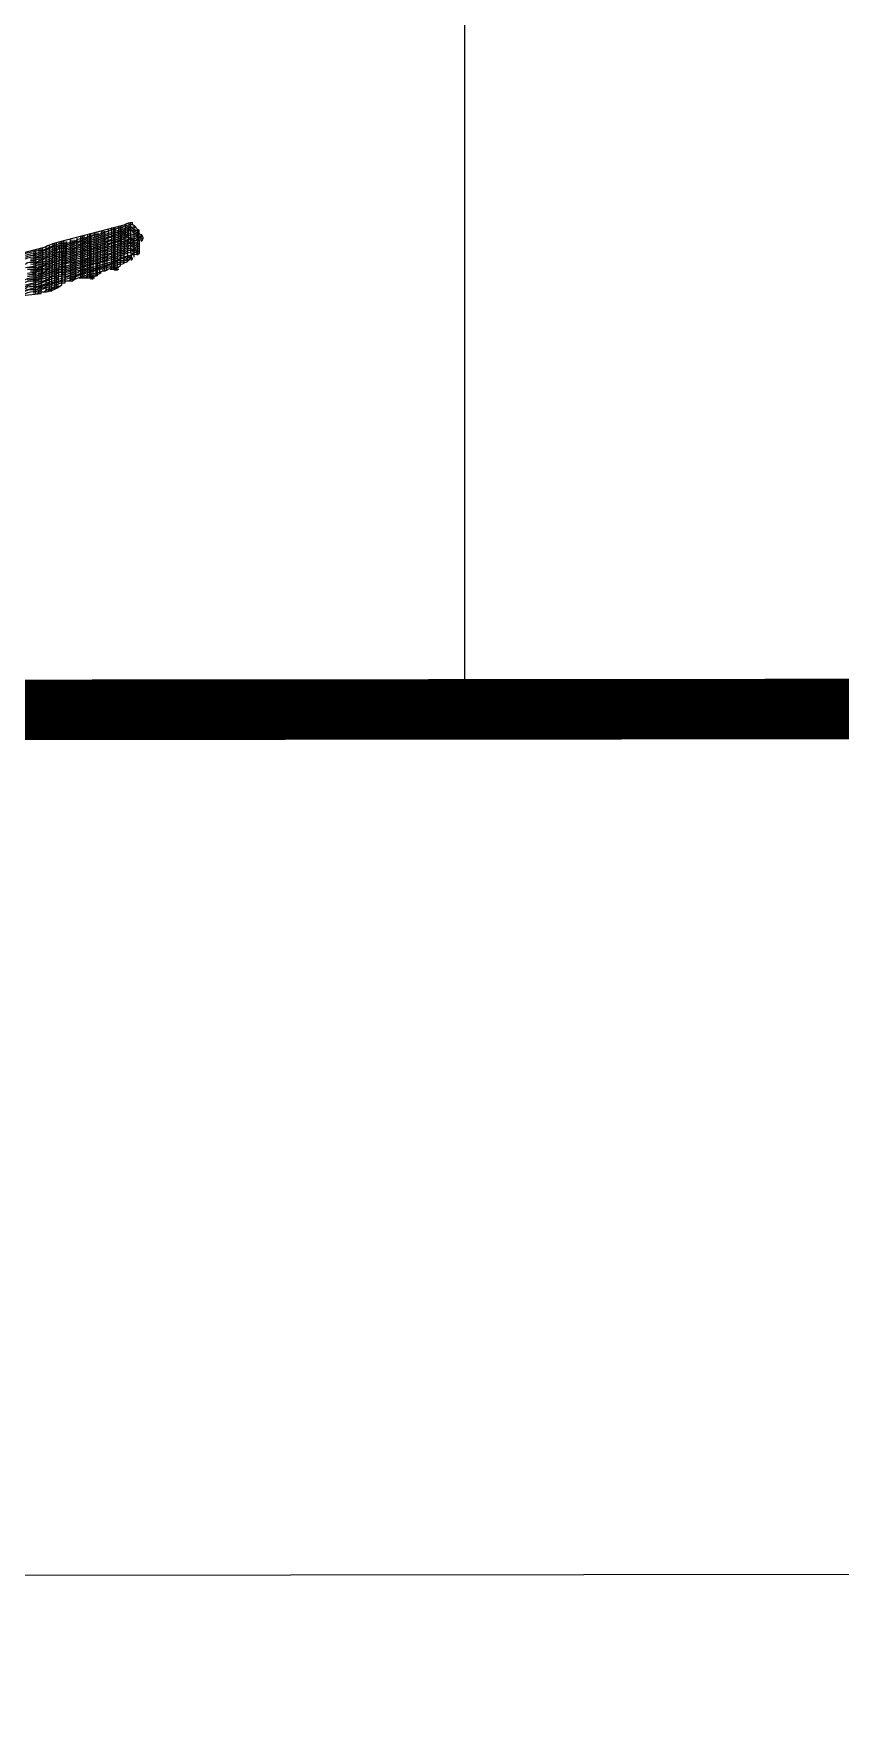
# Model space of a CAD drawing. Header units: millimetres. Extents: x 127 to 2034, y 513 to 812.
# Drawn here: x 1888.92 to 1898.25, y 513.19 to 532.73 of the extents above; entities that cross this region are included whole.
import ezdxf

# ---------------------------------------------------------------- set-up
doc = ezdxf.new("R2010")
doc.units = ezdxf.units.MM
doc.layers.add('图框', color=7, linetype='Continuous')
doc.layers.add('牵引所', color=6, linetype='Continuous')

# ---------------------------------------------------------------- blocks, each defined once
blk = doc.blocks.new('slj1')
at = {"color": 7, "linetype": 'Continuous'}
for points in [[(9.4425, 2.5075, -0.071068), (9.49, 2.51), (9.6, 2.55, 0.293702), (9.6225, 2.5575, -0.071068), (9.67, 2.56), (9.76, 2.59, 0.293702), (9.7825, 2.5975, -0.113888), (9.81, 2.6), (9.85, 2.61, -0.101873), (9.89, 2.62), (9.9025, 2.6275, -0.083886), (9.95, 2.64), (9.98, 2.65, 0.293702), (10.0025, 2.6575, 0.133918), (10.0225, 2.6675), (10.0525, 2.6625, 0.319157), (10.09, 2.66), (10.09, 2.67), (10.088, 2.796), (10.072, 2.804, 0.333333), (10.052, 2.824), (10.05, 2.84, 0.10085), (9.9988, 2.8247), (9.6208, 2.7251, 0.076464), (9.5388, 2.6947), (9.338, 2.644, -0.104753)], [(9.1, 2.34), (9.1425, 2.3675, 0.133918), (9.1625, 2.3775), (9.29, 2.41, 0.24085), (9.3225, 2.4175, 0.133918), (9.3425, 2.4275), (9.51, 2.47, 0.24085), (9.5425, 2.4775, 0.133918), (9.5625, 2.4875), (9.69, 2.52, 0.24085), (9.7225, 2.5275, 0.133918), (9.7425, 2.5375), (9.98, 2.6, 0.293702), (10.0025, 2.6075, 0.133918), (10.0225, 2.6175, 0.400658), (10.04, 2.67), (10.04, 2.84)], [(9.43, 2.48), (9.5025, 2.4975, -0.113888), (9.53, 2.5), (9.5575, 2.5125, -0.187601), (9.61, 2.53), (9.6225, 2.5375, -0.071068), (9.67, 2.54), (9.76, 2.57, 0.293702), (9.7825, 2.5775, -0.113888), (9.81, 2.58), (9.85, 2.59, -0.101873), (9.89, 2.6), (10.01, 2.64), (10.06, 2.66), (10.06, 2.82)], [(9.4425, 2.5775, -0.071068), (9.49, 2.58), (9.53, 2.59, -0.133719), (9.67, 2.63), (9.76, 2.66, 0.293702), (9.7825, 2.6675, -0.113888), (9.81, 2.67), (9.98, 2.72, 0.293702), (10.0025, 2.7275, 0.133918), (10.0225, 2.7375, -0.364842), (10.0525, 2.7325, -0.133918), (10.0725, 2.7225), (10.09, 2.72)], [(9.43, 2.58), (9.49, 2.59, -0.101873), (9.53, 2.6), (9.5775, 2.6225, -0.24085), (9.61, 2.63), (9.6225, 2.6375, -0.071068), (9.67, 2.64), (9.7225, 2.6575, -0.083886), (9.77, 2.67), (9.7825, 2.6775, -0.113888), (9.81, 2.68, -0.101873), (9.85, 2.69), (9.8625, 2.6975, 0.150368), (9.9225, 2.7175), (9.9625, 2.7275, -0.113888), (9.99, 2.73), (10.04, 2.75, 0.305576), (10.1, 2.74), (10.1, 2.77)], [(9.46, 2.6, 0.162278), (9.5025, 2.6075, 0.1271), (9.57, 2.63, -0.09929), (9.67, 2.65), (9.76, 2.68, 0.293702), (9.7825, 2.6875, -0.113888), (9.81, 2.69), (9.98, 2.74, 0.293702), (10.0025, 2.7475, 0.133918), (10.0225, 2.7575), (10.0675, 2.7475, 0.242956), (10.11, 2.74)], [(9.46, 2.62, 0.162278), (9.5025, 2.6275, 0.150368), (9.5625, 2.6475, -0.088491), (9.67, 2.67), (9.76, 2.7, 0.293702), (9.7825, 2.7075, -0.113888), (9.81, 2.71), (9.85, 2.72, -0.101873), (9.89, 2.73), (9.98, 2.76, 0.293702), (10.0025, 2.7675, 0.133918), (10.0225, 2.7775), (10.0675, 2.7675, 0.242956), (10.11, 2.76)], [(9.46, 2.63, 0.162278), (9.5025, 2.6375, 0.150368), (9.5625, 2.6575, -0.083886), (9.61, 2.67), (9.67, 2.68, -0.101873), (9.71, 2.69), (9.7225, 2.6975, 0.133918), (9.7425, 2.7075), (9.76, 2.71, 0.293702), (9.7825, 2.7175, -0.113888), (9.81, 2.72), (9.85, 2.73, -0.101873), (9.89, 2.74), (9.9025, 2.7475, -0.083886), (9.95, 2.76), (9.98, 2.77, 0.293702), (10.0025, 2.7775, 0.133918), (10.0225, 2.7875, -0.594234), (10.0525, 2.7825, -0.133918), (10.0725, 2.7725, -0.894259), (10.1, 2.73)], [(9.43, 2.63, -0.128288), (9.49, 2.64), (9.6, 2.68, 0.293702), (9.6225, 2.6875, -0.071068), (9.67, 2.69), (9.76, 2.72, 0.293702), (9.7825, 2.7275, -0.113888), (9.81, 2.73), (9.85, 2.74, -0.101873), (9.89, 2.75), (9.98, 2.78, 0.293702), (10.0025, 2.7875, 0.133918), (10.0225, 2.7975, -0.364842), (10.0525, 2.7925, -0.133918), (10.0725, 2.7825), (10.09, 2.78)], [(8.72, 2.42), (8.8325, 2.4225, 0.228619), (8.9025, 2.4375, 0.1019), (9.1625, 2.5275), (9.42, 2.6, 0.293702), (9.4425, 2.6075, -0.071068), (9.49, 2.61), (9.5775, 2.6425, -0.24085), (9.61, 2.65), (9.6225, 2.6575, -0.071068), (9.67, 2.66), (9.7225, 2.6775, -0.083886), (9.77, 2.69), (9.7825, 2.6975, -0.113888), (9.81, 2.7), (9.85, 2.71, -0.101873), (9.89, 2.72), (9.9025, 2.7275, -0.083886), (9.95, 2.74), (9.98, 2.75, 0.293702), (10.0025, 2.7575, 0.133918), (10.0225, 2.7675), (10.06, 2.76, 0.125644), (10.11, 2.75)], [(9.43, 2.64, -0.128288), (9.49, 2.65), (9.6, 2.69, 0.293702), (9.6225, 2.6975, -0.071068), (9.67, 2.7), (9.7225, 2.7175, 0.133918), (9.7425, 2.7275), (9.76, 2.73, 0.293702), (9.7825, 2.7375, -0.113888), (9.81, 2.74), (9.85, 2.75, -0.101873), (9.89, 2.76), (9.98, 2.79, 0.293702), (10.0025, 2.7975, 0.133918), (10.0225, 2.8075, -0.422414), (10.0525, 2.8025, -0.133918), (10.0725, 2.7925), (10.09, 2.79)], [(9.43, 2.65, -0.128288), (9.49, 2.66), (9.5625, 2.6875, 0.133918), (9.5825, 2.6975), (9.6, 2.7, 0.293702), (9.6225, 2.7075, -0.071068), (9.67, 2.71), (9.76, 2.74, 0.293702), (9.7825, 2.7475, -0.113888), (9.81, 2.75), (9.85, 2.76, -0.101873), (9.89, 2.77), (9.98, 2.8, 0.293702), (10.0025, 2.8075, 0.133918), (10.0225, 2.8175), (10.07, 2.81)], [(8.98, 2.52), (9.18, 2.59, 0.293702), (9.2025, 2.5975, 0.133918), (9.2225, 2.6075), (9.23, 2.61, 0.142225), (9.2825, 2.6175, 0.098524), (9.3625, 2.6475), (9.5025, 2.6775, -0.113888), (9.53, 2.68), (9.6, 2.71, 0.293702), (9.6225, 2.7175, -0.071068), (9.67, 2.72), (9.7175, 2.7325, -0.187601), (9.77, 2.75), (9.8, 2.76, 0.293702), (9.8225, 2.7675, -0.113888), (9.85, 2.77), (9.9175, 2.7925, -0.24085), (9.95, 2.8), (9.9625, 2.8075, -0.113888), (9.99, 2.81, -0.141676), (10.05, 2.83)], [(9.71, 2.74), (9.71, 2.51, -0.535184), (9.69, 2.5, 0.113888), (9.6175, 2.4925, 0.098524), (9.5375, 2.4625), (9.52, 2.46, 0.293702), (9.4975, 2.4525, -0.071068), (9.45, 2.45, -0.101873), (9.41, 2.44), (9.3975, 2.4325, -0.113888), (9.37, 2.43), (9.2775, 2.3925, -0.071068), (9.23, 2.39), (9.2175, 2.3825, -0.083886), (9.17, 2.37), (9.1375, 2.3525), (9.13, 2.54), (9.13, 2.58)], [(9.4425, 2.5375, -0.071068), (9.49, 2.54), (9.53, 2.55, -0.133719), (9.67, 2.59), (9.76, 2.62, 0.293702), (9.7825, 2.6275, -0.113888), (9.81, 2.63), (9.98, 2.68, 0.293702), (10.0025, 2.6875, 0.133918), (10.0225, 2.6975, -0.723487), (10.0525, 2.6925, -0.133918), (10.0725, 2.6825), (10.09, 2.68)], [(9.46, 2.56, 0.162278), (9.5025, 2.5675, 0.150368), (9.5625, 2.5875, -0.088491), (9.67, 2.61), (9.76, 2.64, 0.293702), (9.7825, 2.6475, -0.113888), (9.81, 2.65), (9.98, 2.7, 0.293702), (10.0025, 2.7075, 0.133918), (10.0225, 2.7175, -0.364842), (10.0525, 2.7125, -0.133918), (10.0725, 2.7025), (10.09, 2.7)], [(9.4425, 2.5475, -0.071068), (9.49, 2.55), (9.5025, 2.5575, 0.098524), (9.5825, 2.5875), (9.7, 2.61, 0.293702), (9.7225, 2.6175), (9.85, 2.65, -0.101873), (9.89, 2.66), (9.9025, 2.6675, -0.083886), (9.95, 2.68), (9.98, 2.69, 0.293702), (10.0025, 2.6975, 0.133918), (10.0225, 2.7075, -0.209566), (10.0525, 2.7025, -0.133918), (10.0725, 2.6925), (10.09, 2.69)], [(9.4425, 2.5275, -0.071068), (9.49, 2.53), (9.6, 2.57, 0.293702), (9.6225, 2.5775, -0.071068), (9.67, 2.58), (9.76, 2.61, 0.293702), (9.7825, 2.6175, -0.113888), (9.81, 2.62), (9.85, 2.63, -0.101873), (9.89, 2.64), (9.9025, 2.6475, -0.083886), (9.95, 2.66), (9.98, 2.67, 0.293702), (10.0025, 2.6775, 0.133918), (10.0225, 2.6875, -0.364842), (10.0525, 2.6825, -0.133918), (10.0725, 2.6725), (10.09, 2.67)], [(9.4425, 2.5675, -0.071068), (9.49, 2.57), (9.5775, 2.6025, -0.24085), (9.61, 2.61), (9.6225, 2.6175, -0.071068), (9.67, 2.62), (9.7225, 2.6375, -0.083886), (9.77, 2.65), (9.7825, 2.6575, -0.113888), (9.81, 2.66), (9.85, 2.67, -0.101873), (9.89, 2.68), (9.9025, 2.6875, -0.083886), (9.95, 2.7), (9.98, 2.71, 0.293702), (10.0025, 2.7175, 0.133918), (10.0225, 2.7275, -0.177859), (10.0525, 2.7225, -0.133918), (10.0725, 2.7125), (10.09, 2.71)], [(8.82, 2.3), (9, 2.37), (9.01, 2.37, 0.185996), (9.0625, 2.3875), (9.2825, 2.4675, -0.113888), (9.31, 2.47, -0.081967), (9.43, 2.51, -0.128288), (9.49, 2.52), (9.6, 2.56, 0.293702), (9.6225, 2.5675, -0.071068), (9.67, 2.57), (9.76, 2.6, 0.293702), (9.7825, 2.6075, -0.113888), (9.81, 2.61), (9.98, 2.66, 0.293702), (10.0025, 2.6675, 0.133918), (10.0225, 2.6775, -0.283371), (10.0525, 2.6725, -0.133918), (10.0725, 2.6625), (10.09, 2.66)], [(10.06, 2.64), (10.06, 2.65), (10.0525, 2.6525), (9.9025, 2.6175), (9.88, 2.61, 0.293702), (9.8575, 2.6025, -0.113888), (9.83, 2.6), (9.7375, 2.5725, -0.083886), (9.69, 2.56), (9.6775, 2.5525, -0.071068), (9.63, 2.55), (9.5575, 2.5225, -0.083886), (9.51, 2.51), (9.4975, 2.5025, -0.071068), (9.45, 2.5), (9.3, 2.45, 0.293702), (9.2775, 2.4425, -0.071068), (9.23, 2.44), (9, 2.35, 0.535184), (8.98, 2.34), (8.99, 2.53)], [(9.04, 2.33), (9.13, 2.38, -0.141676), (9.19, 2.4), (9.31, 2.43, -0.081967), (9.43, 2.47, -0.128288), (9.49, 2.48), (9.6, 2.52, 0.293702), (9.6225, 2.5275, -0.071068), (9.67, 2.53), (9.7225, 2.5475, 0.133918), (9.7425, 2.5575), (9.76, 2.56, 0.293702), (9.7825, 2.5675, -0.113888), (9.81, 2.57), (9.85, 2.58, -0.101873), (9.89, 2.59), (9.9625, 2.6175, -0.113888), (9.99, 2.62), (10.03, 2.64, -1.220827), (10.04, 2.62)], [(9.08, 2.34), (9.13, 2.33, -0.281451), (9.1975, 2.3625), (9.31, 2.39, -0.081967), (9.43, 2.43, -0.128288), (9.49, 2.44), (9.5625, 2.4675, 0.133918), (9.5825, 2.4775), (9.6, 2.48, 0.293702), (9.6225, 2.4875, -0.071068), (9.66, 2.49), (9.67, 2.73)], [(9.33, 2.38), (9.32, 2.39, 0.293702), (9.3425, 2.3975), (9.39, 2.41, -0.101873), (9.43, 2.42), (9.52, 2.43), (9.53, 2.6), (9.53, 2.69)], [(9.5, 2.43), (9.51, 2.44, 0.174518), (9.61, 2.46), (9.61, 2.72)], [(9.56, 2.44, -0.369924), (9.5775, 2.4525, -0.24085), (9.61, 2.46), (9.64, 2.48), (9.65, 2.69), (9.65, 2.73)], [(9.02, 2.53), (9.0225, 2.3325, 0.181484), (9.1225, 2.3675), (9.1575, 2.3825, -0.312376), (9.18, 2.39, 0.293702), (9.2025, 2.3975, 0.133918), (9.2225, 2.4075), (9.27, 2.41, -0.101873), (9.31, 2.42), (9.3425, 2.4375, 0.133918), (9.3625, 2.4475), (9.42, 2.46, 0.293702), (9.4425, 2.4675, -0.071068), (9.49, 2.47), (9.53, 2.48, -0.07641), (9.71, 2.53), (9.76, 2.55, 0.293702), (9.7825, 2.5575, -0.113888), (9.81, 2.56), (9.9625, 2.6075, 0.150368), (10.0225, 2.6275, -0.113888), (10.05, 2.63)], [(9.68, 2.5, -0.375), (9.71, 2.51), (9.76, 2.53, 0.293702), (9.7825, 2.5375, -0.113888), (9.81, 2.54, -0.101873), (9.85, 2.55), (9.88, 2.56, 0.293702), (9.9025, 2.5675, 0.133918), (9.9225, 2.5775, -0.071068), (9.97, 2.58)], [(9.78, 2.52, -0.375), (9.81, 2.53, -0.101873), (9.85, 2.54), (9.87, 2.55)], [(9.54, 2.44, -0.209262), (9.63, 2.47)]]:
    blk.add_lwpolyline(points, format="xyb", dxfattribs=at)
for points in [[(10.02, 2.61), (10.03, 2.84)], [(9.69, 2.5), (9.69, 2.74)], [(9.7, 2.5), (9.7, 2.74)], [(9.72, 2.51), (9.73, 2.75)], [(9.75, 2.52), (9.75, 2.76)], [(9.76, 2.52), (9.76, 2.76)], [(9.77, 2.52), (9.77, 2.76)], [(9.79, 2.52), (9.79, 2.77)], [(9.8, 2.77), (9.8, 2.52), (9.8475, 2.5325), (9.85, 2.78)], [(9.81, 2.51), (9.81, 2.77)], [(9.82, 2.51), (9.83, 2.78)], [(9.84, 2.53), (9.84, 2.78)], [(9.86, 2.54), (9.87, 2.79)], [(9.88, 2.56), (9.88, 2.79)], [(9.89, 2.56), (9.89, 2.79)], [(9.9, 2.56), (9.91, 2.8)], [(9.93, 2.57), (9.93, 2.81)], [(9.94, 2.81), (9.94, 2.57), (9.98, 2.59), (9.99, 2.82)], [(9.95, 2.56), (9.95, 2.81)], [(9.96, 2.56), (9.97, 2.82)], [(9.98, 2.59), (9.98, 2.82)], [(10, 2.6), (10.01, 2.83)], [(10.08, 2.65), (10.08, 2.8)], [(9.48, 2.43), (9.48, 2.68)], [(9.49, 2.43), (9.49, 2.68)], [(9.51, 2.43), (9.51, 2.69)], [(9.52, 2.43), (9.52, 2.69)], [(9.55, 2.44), (9.55, 2.7)], [(9.57, 2.44), (9.57, 2.71)], [(9.58, 2.44), (9.59, 2.72)], [(9.6, 2.45), (9.6, 2.72)], [(9.62, 2.46), (9.63, 2.73)], [(9.64, 2.48), (9.64, 2.73)], [(9.66, 2.49), (9.66, 2.73)], [(9.92, 2.57), (9.97, 2.57)], [(9.74, 2.52), (9.83, 2.52)], [(11.79, 0.04), (11.79, 0.1)]]:
    blk.add_lwpolyline(points, dxfattribs=at)

msp = doc.modelspace()

# ---------------------------------------------------------------- linework, layer by layer
at = {"color": 144}
for q in [(1893.905, 524.883), (2023.905, 524.883)]:
    msp.add_line((1843.905, 524.883), q, dxfattribs=at)
msp.add_lwpolyline([(1893.905, 524.883), (1893.905, 564.883)], dxfattribs=at)
at = {"layer": '图框', "color": 5, "linetype": 'Continuous', "ltscale": 0.6, "const_width": 0.7}
msp.add_lwpolyline([(2023.885, 525.047), (2023.885, 802.047), (152.497, 800.193), (152.497, 523.193)], close=True, dxfattribs=at)
at = {"layer": '牵引所'}
msp.add_line((127.497, 513.193), (2033.885, 515.047), dxfattribs=at)

# ---------------------------------------------------------------- block references
at = {"xscale": 2, "yscale": 2, "zscale": 2}
msp.add_blockref('slj1', (1869.961, 524.87), dxfattribs=at)

doc.saveas('drawing.dxf')
